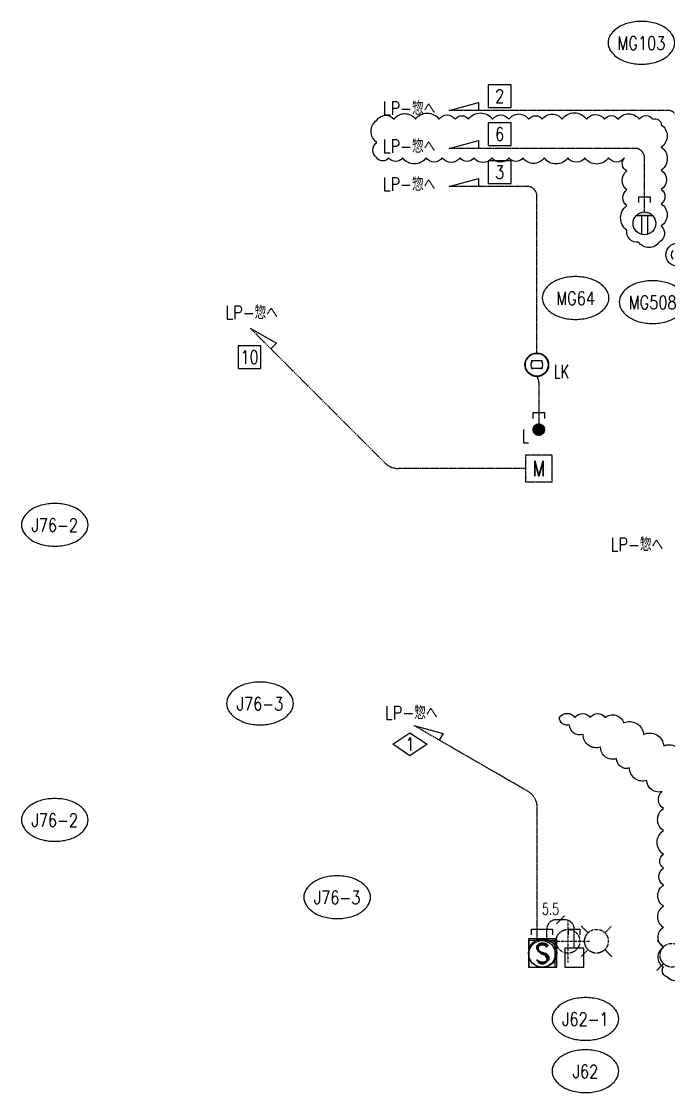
# Model space of a CAD drawing. Header units: millimetres. Extents: x -27087 to 36981, y 13799 to 34987.
# Drawn here: x 27203 to 30611, y 17066 to 22703 of the extents above; entities that cross this region are included whole.
import ezdxf
from ezdxf.enums import TextEntityAlignment as Align

# ---------------------------------------------------------------- set-up
doc = ezdxf.new("R2010")
doc.units = ezdxf.units.MM
doc.header["$LTSCALE"] = 0.2
doc.set_wipeout_variables(frame=1)
doc.linetypes.add('CENTER', pattern=[50.8, 31.75, -6.35, 6.35, -6.35])
doc.linetypes.add('HIDDEN', pattern=[9.525, 6.35, -3.175])
doc.layers.get('Defpoints').update_dxf_attribs({"color": 5})
for name, color, linetype in [('1_シンボル', 2, 'Continuous'), ('1_乗数', 3, 'Continuous'), ('1_回路番号', 4, 'Continuous'), ('1_文字', 3, 'Continuous'), ('1_機器番号', 3, 'Continuous'), ('1_配線_1', 1, 'Continuous'), ('1_配線_4', 1, 'CENTER'), ('A_什器', 9, 'HIDDEN')]:
    doc.layers.add(name, color=color, linetype=linetype)
doc.styles.get("Standard").update_dxf_attribs({"font": 'simplex.shx', "width": 0.8, "bigfont": 'extfont2.shx'})

# ---------------------------------------------------------------- blocks, each defined once
blk = doc.blocks.new('INS-GJUIF')
at = {"color": 0}
blk.add_lwpolyline([(163.8, -40.1, 0.144506), (175.6, 0, 0.144506), (163.8, 40.1, 0.107176), (124.2, 79.5, 0.077741), (70.1, 103.4, 0.064924), (0, 112.5, 0.064924), (-70.1, 103.4, 0.077741), (-124.2, 79.5, 0.107176), (-163.8, 40.1, 0.144506), (-175.6, 0, 0.144506), (-163.8, -40.1, 0.107176), (-124.2, -79.5, 0.077741), (-70.1, -103.4, 0.064924), (0, -112.5, 0.064924), (70.1, -103.4, 0.077741), (124.2, -79.5, 0.107176), (163.8, -40.1)], format="xyb", dxfattribs=at)
blk = doc.blocks.new('INS-GAYD2')
at = {"color": 0}
blk.add_lwpolyline([(-75, 75), (-75, -75), (75, -75), (75, 75)], close=True, dxfattribs=at)
blk.add_circle((0, 0), 75, dxfattribs=at)
blk.add_text('S', height=100, dxfattribs=at).set_placement((0, 0), align=Align.MIDDLE_CENTER)
blk = doc.blocks.new('O-ｺﾝｾﾝﾄ抜け止め')
at = {"color": 0, "linetype": 'ByBlock'}
blk.add_circle((0, 0), 150, dxfattribs=at)
for start, end in [(135, 225), (315, 45)]:
    blk.add_arc((0, 0), 80, start, end, dxfattribs=at)
blk = doc.blocks.new('C-条数1')
at = {"color": 0, "linetype": 'ByBlock'}
blk.add_line((-106, -106), (106, 106), dxfattribs=at)
blk = doc.blocks.new('O-ｺﾝｾﾝﾄW')
at = {"linetype": 'ByBlock'}
blk.add_hatch(color=0, dxfattribs=at).paths.add_polyline_path([(112, 50), (-112, 50, 0.447214)])
at = {"color": 0, "linetype": 'ByBlock'}
for p, q in [((-40, 50), (-40, 295)), ((40, 50), (40, 295)), ((-112, 50), (112, 50))]:
    blk.add_line(p, q, dxfattribs=at)
blk.add_circle((0, 150), 150, dxfattribs=at)
blk = doc.blocks.new('L-SW')
at = {"linetype": 'ByBlock'}
h = blk.add_hatch(dxfattribs=at)
h.set_pattern_fill('LINE', color=0, style=0)
h.set_pattern_definition([(0, (-30500, -9025), (0, 3.175), [])])
edge = h.paths.add_edge_path()
edge.add_arc((0, 75), 75, 0, 360)
at = {"color": 0, "linetype": 'ByBlock'}
blk.add_circle((0, 75), 75, dxfattribs=at)
blk = doc.blocks.new('ハイプロスイッチ')
at = {"color": 0, "linetype": 'ByBlock'}
blk.add_lwpolyline([(-179, -172), (171, -172), (171, 178), (-179, 178)], close=True, dxfattribs=at)
blk.add_circle((-4, 3), 175, dxfattribs=at)
at = {"color": 0, "linetype": 'ByBlock', "width": 0.8}
blk.add_text('S', height=250, dxfattribs=at).set_placement((0, 0), align=Align.MIDDLE)
blk = doc.blocks.new('C-ｼﾞｬﾝｸｼｮﾝﾎﾞｯｸｽ')
at = {"color": 0, "linetype": 'ByBlock'}
blk.add_lwpolyline([(-100, -100), (100, -100), (100, 100), (-100, 100)], close=True, dxfattribs=at)
blk = doc.blocks.new('水道計測')
at = {"color": 0, "linetype": 'HIDDEN'}
blk.add_lwpolyline([(-175, -175), (175, -175), (175, 175), (-175, 175)], close=True, dxfattribs=at)
at = {"color": 0, "width": 0.8}
blk.add_text('M', height=200, dxfattribs=at).set_placement((0, 0), align=Align.MIDDLE)
blk = doc.blocks.new('INS-G5VQ8')
at = {"color": 0}
for p, q in [((30, 20), (-30, 20)), ((30, -20), (-30, -20))]:
    blk.add_line(p, q, dxfattribs=at)
blk.add_circle((0, 0), 62.5, dxfattribs=at)

msp = doc.modelspace()

# ---------------------------------------------------------------- linework, layer by layer
at = {"layer": '1_回路番号'}
for points in [[(30036, 19040, -0.520567), (30117.7, 19040, -0.520567), (30198.3, 19040, -0.520567), (30275.9, 19040, -0.520567), (30374.9, 19011.1, -0.520567), (30479.5, 18950.8, -0.520567), (30585.1, 18889.8, -0.520567), (30681.4, 18834.2, -0.520567)], [(30678.8, 17672.3, -0.520567), (30607.4, 17672.3, -0.520567), (30583.2, 17726.5, -0.520567), (30583.2, 17831, -0.520567), (30583.2, 17935.2, -0.520567), (30583.2, 18047.1, -0.520567), (30583.2, 18157.7, -0.520567), (30583.2, 18247.3, -0.520567), (30583.2, 18320.3, -0.520567), (30583.2, 18444.1, -0.520567), (30583.2, 18560.6, -0.520567), (30577.7, 18650.3, -0.520567), (30496.7, 18708.5, -0.520567), (30405.5, 18774.1, -0.520567), (30337.3, 18823.2, -0.520567), (30252.9, 18884, -0.520567), (30160.6, 18950.4, -0.520567), (30090, 19001.2, -0.520567), (30036, 19040, -0.520567)]]:
    msp.add_lwpolyline(points, format="xyb", dxfattribs=at)
at = {"layer": '1_配線_1'}
for points in [[(29456.2, 22234.9), (29610.7, 22276.3), (29610.7, 22234.9)], [(29456.2, 22034.9), (29610.7, 22076.3), (29610.7, 22034.9)], [(29456.2, 21834.9), (29610.7, 21876.3), (29610.7, 21834.9)], [(30453.8, 21750), (30453.8, 21780), (30513.8, 21780), (30513.8, 21750)], [(28407.8, 21088.8), (28546.4, 21008.8), (28517.1, 20979.5)], [(29897.2, 20613.9), (29897.2, 20643.9), (29957.2, 20643.9), (29957.2, 20613.9)], [(29269.5, 18997.5), (29424, 18956.1), (29403.3, 18920.2)], [(29889.3, 17895), (29889.3, 17925), (29999.3, 17925), (29999.3, 17895)], [(30084.3, 17895), (30084.3, 17925), (30144.3, 17925), (30144.3, 17895)]]:
    msp.add_lwpolyline(points, dxfattribs=at)
at = {"layer": '1_配線_4'}
for p, q in [((30606.2, 22234.9), (29456.2, 22234.9)), ((30433.8, 22034.9), (29456.2, 22034.9)), ((30483.8, 21700), (30483.8, 21984.9)), ((29866.9, 21834.9), (29456.2, 21834.9)), ((29916.9, 20956.1), (29916.9, 21784.9)), ((29916.9, 20836.1), (29920.6, 20829.7)), ((29927.3, 20804.7), (29927.3, 20584.9)), ((29858.2, 20349.9), (29188.2, 20349.9)), ((29869.6, 18651), (29269.5, 18997.5)), ((29919.6, 17865), (29919.6, 18564.4)), ((30064.3, 17975), (30019.1, 17975)), ((29969.1, 17865), (29969.1, 17925)), ((30114.3, 17825), (30114.3, 17925))]:
    msp.add_line(p, q, dxfattribs=at)
for centre, radius, start, end in [((30606.2, 22184.9), 50, 0, 90), ((30433.8, 21984.9), 50, 0, 90), ((29866.9, 21784.9), 50, 0, 90), ((29877.3, 20804.7), 50, 0, 30), ((29188.2, 20449.9), 100, 225, 270), ((29819.6, 18564.4), 100, 0, 60), ((30019.1, 17925), 50, 90, 180), ((30064.3, 17925), 50, 0, 90)]:
    msp.add_arc(centre, radius, start, end, dxfattribs=at)
at = {"layer": 'A_什器'}
for points in [[(30081.2, 17974.4), (30081.2, 17749.4)], [(30151.4, 17941.5), (30186.8, 17906.2)], [(30310.5, 17941.5), (30275.1, 17906.2)], [(29968.7, 17861.9), (30193.7, 17861.9)], [(30186.8, 17817.8), (30151.4, 17782.4)], [(30275.1, 17817.8), (30310.5, 17782.4)], [(30548.5, 17867.7), (30583.9, 17832.4)], [(30583.9, 17744), (30548.5, 17708.6)]]:
    msp.add_lwpolyline(points, dxfattribs=at)
for centre in [(30081.2, 17861.9), (30231, 17862), (30628.1, 17788.2)]:
    msp.add_circle(centre, 62.5, dxfattribs=at)

# ---------------------------------------------------------------- block references
at = {"layer": '1_シンボル', "linetype": 'Continuous', "lineweight": 0, "xscale": 0.4, "yscale": 0.4, "zscale": 0.4, "rotation": 180}
msp.add_blockref('O-ｺﾝｾﾝﾄW', (30483.8, 21700), dxfattribs=at)
at = {"layer": '1_シンボル', "xscale": 0.4, "yscale": 0.4, "zscale": 0.4}
for name, p in [('O-ｺﾝｾﾝﾄ抜け止め', (30656.2, 21474.9)), ('O-ｺﾝｾﾝﾄ抜け止め', (29916.9, 20896.1)), ('L-SW', (29927.3, 20524.9)), ('ハイプロスイッチ', (29946.1, 17793.9))]:
    msp.add_blockref(name, p, dxfattribs=at)
at = {"layer": '1_シンボル', "color": 7, "xscale": 0.4, "yscale": 0.4, "zscale": 0.4}
msp.add_blockref('水道計測', (29928.2, 20349.9), dxfattribs=at)
at = {"layer": '1_シンボル', "linetype": 'Continuous', "lineweight": 0, "xscale": 0.5, "yscale": 0.5, "zscale": 0.5}
msp.add_blockref('C-ｼﾞｬﾝｸｼｮﾝﾎﾞｯｸｽ', (30114.3, 17775), dxfattribs=at)
at = {"layer": '1_乗数', "linetype": 'Continuous', "lineweight": 0, "xscale": 0.2, "yscale": 0.2, "zscale": 0.2}
msp.add_blockref('C-条数1', (30041.9, 17975), dxfattribs=at)
at = {"layer": '1_機器番号'}
for p in [(30467.9, 22590.5), (30121.1, 21247.4), (30526.7, 21225.9), (27379.1, 20053.6), (28459.5, 19113.6), (27379.1, 18500.4), (28865.7, 18093.5), (30173, 17453), (30173, 17178)]:
    msp.add_blockref('INS-GJUIF', p, dxfattribs=at)
at = {"layer": 'Defpoints'}
for name, p in [('INS-G5VQ8', (29916.9, 20896.1)), ('INS-GAYD2', (29948, 17799.8))]:
    msp.add_blockref(name, p, dxfattribs=at)

# ---------------------------------------------------------------- texts
at = {"layer": '1_乗数', "linetype": 'Continuous', "lineweight": 0, "width": 0.7}
msp.add_text('5.5', height=60, dxfattribs=at).set_placement((29944.2, 18001.7))
at = {"layer": '1_文字', "width": 0.8}
for p in [(29106.2, 22211), (29106.2, 22011), (29106.2, 21811), (28277.4, 21136), (30306, 19915.1), (29117.9, 19029.8)]:
    msp.add_text('LP-惣へ', height=70, dxfattribs=at).set_placement(p)
at = {"layer": '1_文字', "linetype": 'ByBlock', "width": 0.7}
for s, p in [('LK', (30006.9, 20826.1)), ('L', (29839.3, 20484.9))]:
    msp.add_text(s, height=70, dxfattribs=at).set_placement(p)
at = {"layer": '1_機器番号', "width": 0.8}
for s, p in [('MG103', (30467.9, 22553.7)), ('MG64', (30121.1, 21210.6)), ('MG508', (30526.7, 21189.2)), ('J76-2', (27379.1, 20016.8)), ('J76-3', (28459.5, 19076.9)), ('J76-2', (27379.1, 18463.6)), ('J76-3', (28865.7, 18056.7)), ('J62-1', (30173, 17416.3)), ('J62', (30173, 17141.3))]:
    msp.add_text(s, height=70, dxfattribs=at).set_placement(p, align=Align.CENTER)

# ---------------------------------------------------------------- next in the draw order: wipeouts: each hides what was drawn before it
for points in [[(29651.2, 22239.9), (29791.2, 22239.9), (29791.2, 22379.9), (29651.2, 22379.9)], [(29651.2, 22039.9), (29791.2, 22039.9), (29791.2, 22179.9), (29651.2, 22179.9)], [(29651.2, 21839.9), (29791.2, 21839.9), (29791.2, 21979.9), (29651.2, 21979.9)], [(28334.4, 20866.3), (28474.4, 20866.3), (28474.4, 21006.3), (28334.4, 21006.3)], [(29249.2, 18826.4), (29141.2, 18898.4), (29249.2, 18970.4), (29357.2, 18898.4)]]:
    msp.add_wipeout(points)

# ---------------------------------------------------------------- next in the draw order: linework, layer by layer
at = {"layer": '1_回路番号'}
for points in [[(29661.2, 22249.9), (29781.2, 22249.9), (29781.2, 22369.9), (29661.2, 22369.9)], [(29661.2, 22049.9), (29781.2, 22049.9), (29781.2, 22169.9), (29661.2, 22169.9)], [(29661.2, 21849.9), (29781.2, 21849.9), (29781.2, 21969.9), (29661.2, 21969.9)], [(28344.4, 20876.3), (28464.4, 20876.3), (28464.4, 20996.3), (28344.4, 20996.3)], [(29249.2, 18838.4), (29159.2, 18898.4), (29249.2, 18958.4), (29339.2, 18898.4), (29249.2, 18838.4)]]:
    msp.add_lwpolyline(points, close=True, dxfattribs=at)
msp.add_lwpolyline([(29074.7, 21985, -0.520567), (29074.7, 22066.4, -0.520567), (29074.7, 22182.8, -0.520567), (29165.5, 22188.4, -0.520567), (29278.6, 22188.4, -0.520567), (29402, 22188.4, -0.520567), (29487, 22188.4, -0.520567), (29557.6, 22188.4, -0.520567), (29683.3, 22188.4, -0.520567), (29770, 22188.4, -0.520567), (29875.1, 22188.4, -0.520567), (29946.1, 22188.4, -0.520567), (30050.1, 22188.4, -0.520567), (30179.7, 22188.4, -0.520567), (30273, 22188.4, -0.520567), (30346.3, 22188.4, -0.520567), (30455.5, 22188.4, -0.520567), (30528.2, 22188.4, -0.520567), (30572.5, 22159.6, -0.520567), (30572.5, 22041.7, -0.520567), (30572.5, 21920.3, -0.520567), (30572.5, 21818.3, -0.520567), (30572.5, 21743.8, -0.520567), (30572.5, 21626.3, -0.520567), (30561.7, 21541.5, -0.520567), (30453.1, 21541.5, -0.520567), (30391.8, 21603.8, -0.520567), (30391.8, 21733.7, -0.520567), (30391.8, 21816.2, -0.520567), (30391.8, 21916.6, -0.520567), (30379.1, 21985, -0.520567), (30294.6, 21985, -0.520567), (30169.5, 21985, -0.520567), (30080.2, 21985, -0.520567), (29956.2, 21985, -0.520567), (29842.8, 21985, -0.520567), (29769.8, 21985, -0.520567), (29681.7, 21985, -0.520567), (29585.7, 21985, -0.520567), (29512.9, 21985, -0.520567), (29419.3, 21985, -0.520567), (29333.7, 21985, -0.520567), (29210.6, 21985, -0.520567), (29137, 21985, -0.520567)], format="xyb", close=True, dxfattribs=at)
at = {"layer": '1_配線_4'}
msp.add_line((29117.5, 20379.2), (28407.8, 21088.8), dxfattribs=at)

# ---------------------------------------------------------------- next in the draw order: texts
at = {"layer": '1_回路番号', "width": 0.8}
for s, p in [('2', (29721.2, 22309.9)), ('6', (29721.2, 22109.9)), ('3', (29721.2, 21909.9)), ('10', (28404.4, 20936.3)), ('1', (29249.2, 18898.4))]:
    msp.add_text(s, height=70, dxfattribs=at).set_placement(p, align=Align.MIDDLE)

doc.saveas('drawing.dxf')
